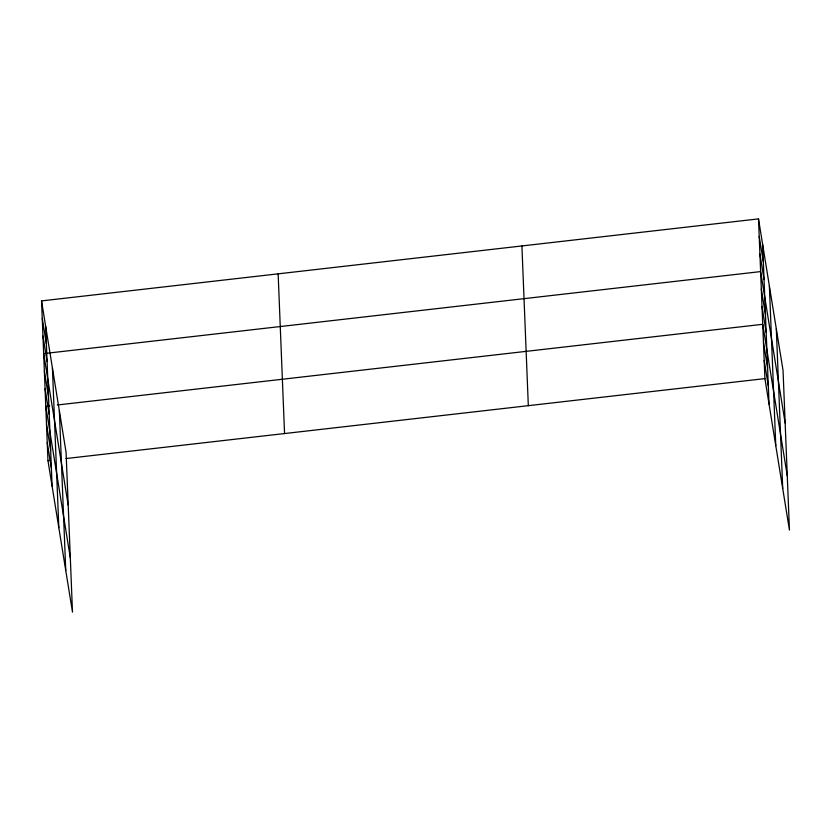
<?xml version="1.0" encoding="UTF-8"?>
<svg xmlns="http://www.w3.org/2000/svg" width="831" height="831" viewBox="0 0 831 831"><rect width="100%" height="100%" fill="white"/><g stroke="black" fill="none" stroke-linecap="round" stroke-linejoin="round"><path stroke-width="1.25" d="M41.55 300.905L66.085 452.396L72.494 612.115L47.959 460.623L41.55 300.905L758.506 218.885L783.041 370.377L789.45 530.095L764.915 378.604L758.506 218.885M49.642 405.871L45.778 406.317L70.313 557.809M57.349 404.988L762.733 324.298L787.269 475.789M47.959 460.623L50.535 460.322M65.961 458.556L764.915 378.604M759.212 236.461L763.346 261.983M759.918 254.026L764.053 279.548M785.16 423.083L760.614 271.592L43.669 353.611L68.204 505.103M761.321 289.167L765.455 314.689M762.027 306.732L766.161 332.255M763.46 342.403L767.595 367.925M764.188 360.498L768.322 386.031M42.256 318.47L46.391 344.003M42.963 336.036L47.097 361.568M44.365 371.177L48.51 396.709M45.071 388.742L49.206 414.274M46.505 424.412L50.639 449.945M47.232 442.518L51.366 468.05M776.31 328.816L782.719 488.524M769.371 285.989L775.78 445.696M762.64 244.418L769.049 404.136M521.91 245.955L528.319 405.663M278.146 273.835L284.555 433.553M59.354 410.826L65.763 570.544M52.415 367.998L58.824 527.716M45.684 326.427L52.093 486.145"/></g></svg>
